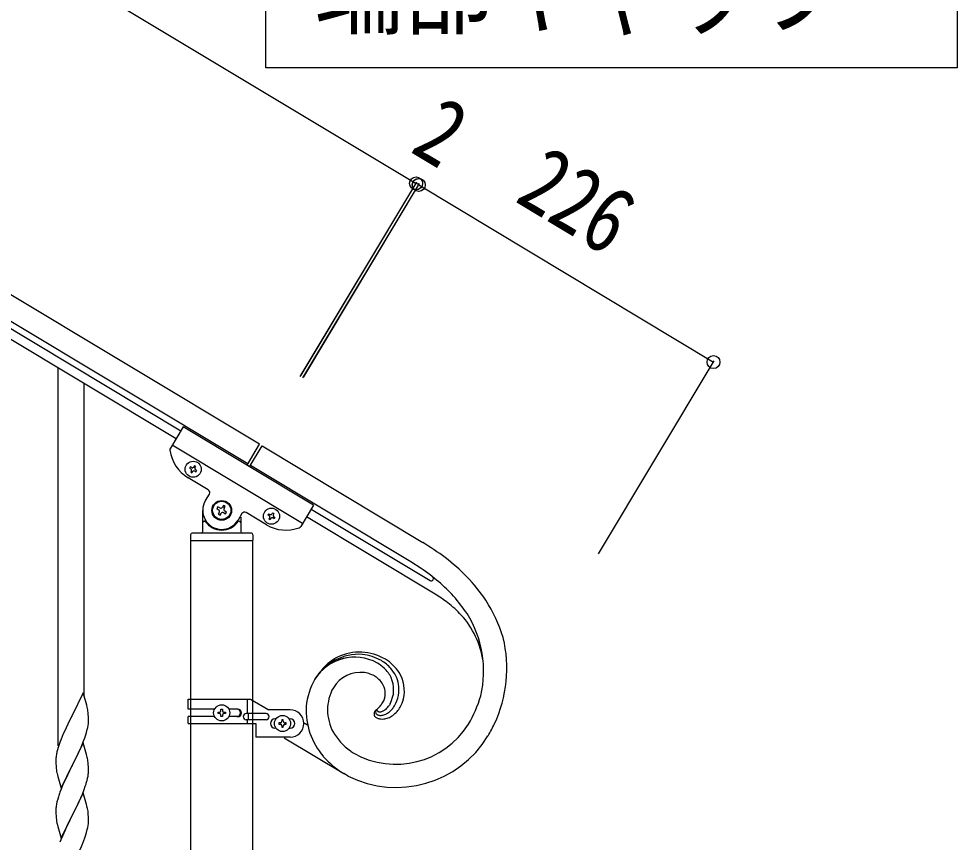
# Model space of a CAD drawing. Units: millimetres, scale not verified. Extents: x -4015 to 4015, y -2862 to 2860.
# Drawn here: x -2653 to -2036, y -1258 to -717 of the extents above; entities that cross this region are included whole.
import ezdxf
from ezdxf.enums import TextEntityAlignment as Align

# ---------------------------------------------------------------- set-up
doc = ezdxf.new("R2010")
doc.units = ezdxf.units.MM
doc.header["$LTSCALE"] = 10
doc.layers.add('0-3_YKK_A1', color=4, linetype='Continuous')
doc.layers.add('0-4_YKK_D', color=6, linetype='Continuous')
doc.styles.add('ＭＳ ゴシック', font='')
doc.styles.get('ＭＳ ゴシック').set_extended_font_data('MS Gothic')

msp = doc.modelspace()

# ---------------------------------------------------------------- linework, layer by layer
at = {"layer": '0-3_YKK_A1'}
for p, q in [((-2494.27, -996.45), (-3440.64, -428.71)), ((-2501.99, -1009.31), (-3448.36, -441.58)), ((-3360.35, -499.04), (-2546.07, -987.54)), ((-3363.44, -504.18), (-2549.15, -992.68)), ((-2626.67, -1194.77), (-2626.67, -946.18)), ((-2609.67, -1161.86), (-2609.67, -956.37)), ((-2544.56, -985.02), (-2552.95, -999.02)), ((-2458.81, -1036.47), (-2544.56, -985.02)), ((-2466.01, -1048.47), (-2551.76, -997.03)), ((-2502.54, -1010.23), (-2494.27, -996.45)), ((-2500.87, -1011.23), (-2492.63, -997.52)), ((-2492.63, -997.52), (-2387.03, -1060.97)), ((-2538.94, -1011.74), (-2539.77, -1011.24)), ((-2536.97, -1014.04), (-2536.14, -1014.54)), ((-2528.01, -1026.44), (-2541.3, -1018.46)), ((-2529.89, -1033.47), (-2527.32, -1029.18)), ((-2458.81, -1036.47), (-2467.2, -1050.46)), ((-2531.67, -1053.9), (-2531.67, -1039.9)), ((-2520.53, -1038.32), (-2521.66, -1037.64)), ((-2517.82, -1041.48), (-2516.68, -1042.16)), ((-2505.88, -1042.04), (-2508.45, -1046.33)), ((-2489.85, -1049.33), (-2503.14, -1041.36)), ((-2460.38, -1039.05), (-2382.23, -1086.01)), ((-2530.67, -1046.9), (-2530.4, -1046.9)), ((-2507.67, -1046.9), (-2507.95, -1046.9)), ((-2506.67, -1044.45), (-2506.67, -1053.9)), ((-2487.99, -1043.43), (-2488.81, -1042.93)), ((-2485.02, -1044.09), (-2484.2, -1044.58)), ((-2378.94, -1094.92), (-2463.44, -1044.15)), ((-2499.67, -1054.9), (-2538.67, -1054.9)), ((-2539.67, -1055.9), (-2539.67, -1059.4)), ((-2539.42, -1833.56), (-2539.42, -1059.9)), ((-2498.92, -1059.9), (-2539.42, -1059.9)), ((-2499.17, -1059.9), (-2539.17, -1059.9)), ((-2498.92, -1059.9), (-2498.92, -1832.77)), ((-2498.67, -1055.9), (-2498.67, -1059.4)), ((-2388.16, -1078.03), (-2394.75, -1073.83)), ((-2380.45, -1083.62), (-2380.55, -1083.53)), ((-2380.35, -1083.72), (-2380.37, -1083.69)), ((-2541.19, -1164), (-2500.32, -1164)), ((-2541.19, -1170.5), (-2541.19, -1164)), ((-2502.22, -1173.5), (-2502.22, -1164)), ((-2500.32, -1164), (-2488.19, -1171)), ((-2523.86, -1170.5), (-2541.19, -1170.5)), ((-2508.6, -1170.5), (-2514.52, -1170.5)), ((-2474.19, -1171), (-2488.19, -1171)), ((-2417.55, -1170.92), (-2417.33, -1170.74)), ((-2408.44, -1166.96), (-2408.96, -1167.87)), ((-2408.44, -1166.96), (-2408.96, -1167.87)), ((-2541.19, -1180), (-2541.19, -1175.5)), ((-2523.87, -1175.5), (-2541.19, -1175.5)), ((-2520.63, -1173.48), (-2521.59, -1173.48)), ((-2517.75, -1172.52), (-2516.79, -1172.52)), ((-2508.6, -1175.5), (-2514.52, -1175.5)), ((-2489.99, -1173.5), (-2503.07, -1173.5)), ((-2489.99, -1177.5), (-2503.07, -1177.5)), ((-2502.22, -1180), (-2502.22, -1177.5)), ((-2501.67, -1177.5), (-2501.67, -1173.5)), ((-2483.56, -1177), (-2484.19, -1177)), ((-2474.82, -1177), (-2474.19, -1177)), ((-2541.19, -1180), (-2496.69, -1180)), ((-2496.69, -1180), (-2496.69, -1189)), ((-2483.56, -1183), (-2484.19, -1183)), ((-2480.63, -1179.52), (-2481.59, -1179.52)), ((-2477.75, -1180.48), (-2476.79, -1180.48)), ((-2474.82, -1183), (-2474.19, -1183)), ((-2462.76, -1181.13), (-2465.4, -1179.54)), ((-2474.19, -1189), (-2496.69, -1189)), ((-2478.16, -1189.37), (-2438.92, -1212.95)), ((-2433.86, -1198.56), (-2432.32, -1199.54)), ((-2436.08, -1214.56), (-2438.92, -1212.95)), ((-2436.08, -1214.56), (-2438.92, -1212.95))]:
    msp.add_line(p, q, dxfattribs=at)
msp.add_lwpolyline([(-2035.63, -546.53), (-2035.63, -749.08), (-2490.19, -749.08), (-2490.19, -546.53)], close=True, dxfattribs=at)
for points in [[(-2539.77, -1011.24), (-2540.26, -1012.07), (-2539.44, -1012.56)], [(-2536.8, -1011.9), (-2536.31, -1011.08), (-2537.13, -1010.59), (-2537.63, -1011.41)], [(-2388.16, -1078.03), (-2394.75, -1073.83), (-2500.35, -1010.38)], [(-2539.11, -1013.88), (-2539.6, -1014.7), (-2538.78, -1015.2), (-2538.28, -1014.37)], [(-2536.14, -1014.54), (-2535.65, -1013.71), (-2536.47, -1013.22)], [(-2521.66, -1037.64), (-2522.34, -1038.77), (-2521.21, -1039.45)], [(-2520.76, -1041.26), (-2521.44, -1042.39), (-2520.31, -1043.07), (-2519.63, -1041.94)], [(-2517.59, -1038.54), (-2516.91, -1037.41), (-2518.04, -1036.73), (-2518.72, -1037.86)], [(-2516.68, -1042.16), (-2516, -1041.03), (-2517.14, -1040.35)], [(-2488.81, -1042.93), (-2488.31, -1042.11), (-2487.49, -1042.6)], [(-2486.17, -1042.27), (-2485.68, -1041.45), (-2484.86, -1041.95), (-2485.35, -1042.77)], [(-2486.83, -1045.24), (-2487.33, -1046.06), (-2488.15, -1045.57), (-2487.66, -1044.74)], [(-2484.2, -1044.58), (-2484.69, -1045.4), (-2485.52, -1044.91)], [(-2610.27, -1159.82), (-2617.5, -1174.68), (-2617.84, -1175.35), (-2620.45, -1180.54), (-2621.55, -1182.84), (-2622.22, -1184.28), (-2623.33, -1186.74), (-2624.8, -1190.27), (-2625.39, -1191.79), (-2626.11, -1193.81), (-2626.75, -1195.79), (-2627.17, -1197.25), (-2627.53, -1198.68), (-2627.82, -1200.06), (-2628.04, -1201.4)], [(-2607.54, -1169.36), (-2607.88, -1167.95), (-2610.27, -1159.82)], [(-2519.67, -1171.56), (-2519.67, -1170.6), (-2518.71, -1170.6), (-2518.71, -1171.56)], [(-2416.86, -1171.72), (-2416.88, -1171.69), (-2416.97, -1171.61)], [(-2416.86, -1171.72), (-2416.88, -1171.69), (-2416.97, -1171.61)], [(-2416.57, -1171.94), (-2416.6, -1171.92), (-2416.64, -1171.89)], [(-2416.57, -1171.94), (-2416.6, -1171.92), (-2416.64, -1171.89)], [(-2627.87, -1210.45), (-2627.73, -1211.44), (-2627.55, -1212.39), (-2627.45, -1212.86), (-2627.24, -1213.8), (-2626.99, -1214.76), (-2624.72, -1222.41), (-2617.5, -1207.55), (-2617.33, -1207.22), (-2615.61, -1203.83), (-2613.22, -1198.91), (-2611.67, -1195.49), (-2611.23, -1194.49), (-2610.19, -1191.96), (-2609.23, -1189.43), (-2608.55, -1187.42), (-2608.09, -1185.94), (-2607.57, -1184.02), (-2607.26, -1182.62), (-2607.02, -1181.27), (-2606.86, -1179.97), (-2606.8, -1179.14), (-2606.78, -1178.35), (-2606.78, -1177.2), (-2606.83, -1175.47), (-2606.89, -1174.23), (-2607, -1172.82)], [(-2521.59, -1173.48), (-2521.59, -1172.52), (-2520.63, -1172.52)], [(-2518.71, -1174.44), (-2518.71, -1175.4), (-2519.67, -1175.4), (-2519.67, -1174.44)], [(-2516.79, -1172.52), (-2516.79, -1173.48), (-2517.75, -1173.48)], [(-2478.71, -1178.56), (-2478.71, -1177.6), (-2479.67, -1177.6), (-2479.67, -1178.56)], [(-2481.59, -1179.52), (-2481.59, -1180.48), (-2480.63, -1180.48)], [(-2479.67, -1181.44), (-2479.67, -1182.4), (-2478.71, -1182.4), (-2478.71, -1181.44)], [(-2476.79, -1180.48), (-2476.79, -1179.52), (-2477.75, -1179.52)], [(-2610.27, -1192.69), (-2617.5, -1207.55), (-2617.84, -1208.22), (-2620.66, -1213.86), (-2622.22, -1217.15), (-2623.33, -1219.61), (-2624.8, -1223.14), (-2625.57, -1225.17)], [(-2607.54, -1202.23), (-2607.76, -1201.29), (-2608.01, -1200.34), (-2610.27, -1192.69)], [(-2628.17, -1202.67), (-2628.21, -1203.49), (-2628.22, -1203.88), (-2628.2, -1205.74), (-2628.17, -1206.75), (-2628.12, -1207.7), (-2628.04, -1208.86)], [(-2606.8, -1212.02), (-2606.78, -1211.22), (-2606.78, -1210.07), (-2606.83, -1208.34), (-2606.89, -1207.1), (-2607, -1205.69)], [(-2607.69, -1217.37), (-2607.36, -1215.95), (-2607.09, -1214.59), (-2606.9, -1213.27)], [(-2627.24, -1246.68), (-2626.99, -1247.63), (-2624.72, -1255.28), (-2617.5, -1240.42), (-2617.33, -1240.09), (-2615.61, -1236.7), (-2614.11, -1233.65), (-2612.99, -1231.3), (-2611.88, -1228.86), (-2610.81, -1226.35), (-2609.61, -1223.31), (-2608.88, -1221.29), (-2608.39, -1219.8)], [(-2610.27, -1225.56), (-2617.5, -1240.42), (-2617.66, -1240.75), (-2620.45, -1246.28), (-2621.77, -1249.06), (-2622.22, -1250.02), (-2623.97, -1253.98), (-2625, -1256.51), (-2625.57, -1258.03)], [(-2607.54, -1235.1), (-2607.76, -1234.16), (-2608.01, -1233.2), (-2610.27, -1225.56)], [(-2626.6, -1228.17), (-2627.04, -1229.64), (-2627.53, -1231.55), (-2627.82, -1232.94), (-2628.04, -1234.27)], [(-2628.17, -1235.54), (-2628.21, -1236.36), (-2628.22, -1236.76), (-2628.2, -1238.62), (-2628.17, -1239.63), (-2628.12, -1240.57), (-2628.02, -1242.01), (-2627.87, -1243.32), (-2627.73, -1244.31)], [(-2627.24, -1279.54), (-2626.92, -1280.74), (-2624.72, -1288.15), (-2617.5, -1273.29), (-2617.33, -1272.96), (-2615.61, -1269.57), (-2614.11, -1266.52), (-2612.99, -1264.17), (-2611.45, -1260.73), (-2610.6, -1258.71), (-2609.23, -1255.17), (-2608.55, -1253.16), (-2608.09, -1251.68), (-2607.57, -1249.76), (-2607.26, -1248.36), (-2607.02, -1247.01), (-2606.86, -1245.71), (-2606.8, -1244.88), (-2606.78, -1244.08), (-2606.78, -1242.94), (-2606.83, -1241.21), (-2606.89, -1239.97), (-2607, -1238.55)]]:
    msp.add_lwpolyline(points, dxfattribs=at)
for centre, radius in [((-2537.95, -1012.89), 5.3), ((-2519.17, -1039.9), 6.5), ((-2519.17, -1039.9), 6), ((-2486.5, -1043.76), 5.3), ((-2519.19, -1173), 5.3), ((-2479.19, -1180), 5.3)]:
    msp.add_circle(centre, radius, dxfattribs=at)
for centre, radius, start, end in [((-2551.24, -1000.04), 2, 149.04, 187.53995), ((-2528.44, -997.03), 25, 187.53995, 239.04), ((-2538.45, -1010.91), 0.96, 239.04, 329.04), ((-2539.93, -1013.38), 0.96, 329.04, 59.04), ((-2537.46, -1014.87), 0.96, 59.04, 149.04), ((-2535.98, -1012.4), 0.96, 149.04, 239.04), ((-2529.04, -1028.15), 2, 329.04, 59.04), ((-2519.17, -1039.9), 12.5, 149.04, 329.04), ((-2521.89, -1040.58), 1.32, 329.04, 59.04), ((-2519.85, -1037.18), 1.32, 239.04, 329.04), ((-2518.49, -1042.62), 1.32, 59.04, 149.04), ((-2516.46, -1039.22), 1.32, 149.04, 239.04), ((-2504.17, -1043.07), 2, 59.04, 149.04), ((-2487, -1041.78), 0.96, 239.04, 329.04), ((-2530.67, -1047.9), 1, 90, 180), ((-2530.4, -1047.4), 0.5, 33.74899, 90), ((-2519.17, -1039.9), 13, 213.74899, 326.25101), ((-2507.95, -1047.4), 0.5, 90, 146.25101), ((-2507.67, -1047.9), 1, 0, 90), ((-2488.48, -1044.25), 0.96, 329.04, 59.04), ((-2486.01, -1045.73), 0.96, 59.04, 149.04), ((-2484.53, -1043.26), 0.96, 149.04, 239.04), ((-2538.67, -1055.9), 1, 90, 180), ((-2532.67, -1053.9), 1, 270, 0), ((-2505.67, -1053.9), 1, 180, 270), ((-2499.67, -1055.9), 1, 0, 90), ((-2476.99, -1027.89), 25, 239.04, 290.54005), ((-2468.92, -1049.43), 2, 290.54005, 329.04), ((-2539.17, -1059.4), 0.5, 180, 270), ((-2499.17, -1059.4), 0.5, 270, 0), ((-2504.63, -1250.5), 223.06, 53.5976, 58.18065), ((-2504.63, -1250.5), 223.06, 53.59763, 58.18069), ((-2470.17, -1196.18), 158.94, 45.10192, 51.97535), ((-2470.17, -1196.18), 158.94, 45.10192, 51.97535), ((-2493, -1228.54), 183.43, 50.55635, 55.1394), ((-2493, -1228.54), 183.43, 50.55635, 55.1394), ((-2381.46, -1084.72), 1.5, 238.99996, 329.00004), ((-2382.22, -1085.51), 2.6, 44.48719, 46.77895), ((-2382.95, -1085.94), 3.42, 38.22844, 40.52019), ((-2381.97, -1085.07), 2.12, 31.53618, 36.11923), ((-2381.48, -1084.72), 1.52, 329.41696, 29.85526), ((-2448, -1169.34), 124.33, 34.44534, 43.60778), ((-2448, -1169.34), 124.33, 34.44553, 43.60797), ((-2488.94, -1212.96), 168.96, 43.67959, 48.26264), ((-2488.94, -1212.96), 168.96, 43.67959, 48.26264), ((-2445.72, -1202.02), 126.22, 53.47108, 58.05414), ((-2458.04, -1175.97), 121.18, 34.24433, 41.11776), ((-2458.04, -1175.97), 121.18, 34.24462, 41.11805), ((-2433.58, -1178.73), 100.36, 44.25204, 51.12548), ((-2427.02, -1151.54), 97, 16.76863, 32.78532), ((-2427.02, -1151.54), 97, 16.76863, 32.78532), ((-2405.01, -1147.84), 58.38, 8.82986, 42.09831), ((-2418.21, -1145.57), 71.2, 346.82765, 32.06738), ((-2418.21, -1145.57), 71.2, 346.82765, 32.06738), ((-2417.81, -1143.81), 86.08, 335.01865, 13.61083), ((-2417.81, -1143.81), 86.08, 335.01865, 13.61083), ((-2428.83, -1168.66), 34.16, 86.46927, 149.03825), ((-2428.6, -1166.57), 33.47, 59.37805, 115.52303), ((-2430.61, -1167.53), 33.2, 60.43891, 83.28128), ((-2431.8, -1167.35), 30.95, 61.09958, 148.30522), ((-2431.81, -1167.17), 30.8, 60.91106, 148.11669), ((-2424.72, -1170.13), 38.4, 118.4481, 136.74378), ((-2435.75, -1170.04), 35.28, 48.43084, 57.59328), ((-2435.75, -1170.04), 35.28, 48.43063, 57.59307), ((-2429.52, -1163.55), 29.21, 42.44077, 58.45746), ((-2426.51, -1162.18), 28.63, 33.38854, 58.49774), ((-2411.1, -1180.27), 55.31, 138.75981, 147.92225), ((-2427.73, -1167.63), 21.24, 83.57262, 148.26126), ((-2428.31, -1166.16), 19.83, 61.29684, 84.13921), ((-2429, -1160.72), 23.86, 27.40834, 45.70403), ((-2429, -1160.72), 23.86, 27.40892, 45.7046), ((-2424.88, -1158.62), 22.46, 11.51288, 41.14053), ((-2423.24, -1158.95), 24.15, 348.2314, 31.26327), ((-2420.51, -1172.61), 43.29, 149.90929, 175.01848), ((-2420.51, -1172.61), 43.29, 149.90929, 175.01848), ((-2435.98, -1175.52), 31.8, 52.69509, 57.27814), ((-2435.98, -1175.52), 31.8, 52.69477, 57.27782), ((-2428.66, -1164.33), 18.49, 35.97942, 49.71395), ((-2428.66, -1164.33), 18.49, 35.98015, 49.71467), ((-2423.79, -1160.25), 12.16, 339.91184, 33.89477), ((-2423.79, -1160.25), 12.16, 339.9102, 33.89313), ((-2425.86, -1157.71), 19.72, 332.02853, 23.83958), ((-2425.86, -1157.71), 19.72, 332.02969, 23.84075), ((-2419.46, -1171.14), 30.15, 150.85614, 209.15301), ((-2424.6, -1157.34), 21.96, 329.81279, 8.40497), ((-2429.73, -1156.57), 19.04, 326.49108, 335.65352), ((-2429.72, -1156.57), 19.04, 326.48731, 335.64975), ((-2422.94, -1157.37), 24.22, 330.68111, 344.41563), ((-2430.48, -1137.52), 85.14, 329.69633, 343.43085), ((-2430.48, -1137.52), 85.14, 329.69633, 343.43085), ((-2649.01, -1178.07), 42.37, 9.56725, 11.859), ((-2651.86, -1177.67), 45.12, 6.17603, 8.46779), ((-2520.63, -1171.56), 0.96, 270, 0), ((-2517.75, -1171.56), 0.96, 180, 270), ((-2509.35, -1173), 2.5, 270, 90), ((-2508.6, -1173), 2.5, 270, 90), ((-2474.19, -1180), 9, 270, 90), ((-2416.55, -1171.07), 47.13, 177.2936, 220.32547), ((-2416.55, -1171.07), 47.13, 177.2936, 220.32547), ((-2414.14, -1174.7), 5.15, 151.23692, 158.11035), ((-2412.65, -1175.93), 7.06, 143.72448, 148.30753), ((-2412.31, -1176.57), 7.72, 136.78223, 141.36528), ((-2416.42, -1172.35), 1.77, 154.5652, 208.54813), ((-2415.29, -1173), 3.07, 145.78126, 152.65469), ((-2408.57, -1180.79), 13.34, 132.26564, 134.5574), ((-2414.76, -1173.55), 3.82, 136.53729, 143.41072), ((-2412.71, -1175.88), 6.92, 131.90873, 134.20048), ((-2417.14, -1170.91), 0.253, 138.24243, 196.5393), ((-2417.13, -1170.91), 0.262, 138.88999, 199.3283), ((-2416.49, -1170.76), 0.923, 193.81749, 202.97993), ((-2416.35, -1170.7), 1.07, 195.81492, 202.68835), ((-2415.81, -1170.36), 1.71, 206.40021, 213.27364), ((-2415.81, -1170.36), 1.71, 206.40021, 213.27364), ((-2438.8, -1145.43), 33.19, 310.30699, 314.89005), ((-2438.8, -1145.43), 33.19, 310.31114, 314.89419), ((-2415.06, -1169.76), 2.67, 215.24644, 219.82949), ((-2415.38, -1170.01), 2.26, 214.62471, 219.20776), ((-2414.87, -1169.5), 2.98, 220.63098, 225.21404), ((-2413.28, -1168.01), 5.15, 222.09197, 224.38373), ((-2412.34, -1166.31), 7.04, 230.10361, 232.39536), ((-2412.34, -1166.31), 7.04, 230.09812, 232.38988), ((-2412.79, -1166.4), 6.71, 235.7188, 238.01056), ((-2412.79, -1166.4), 6.71, 235.7188, 238.01056), ((-2415.35, -1170.41), 1.95, 239.32292, 241.61468), ((-2415.34, -1170.41), 1.96, 239.31917, 241.61092), ((-2415.11, -1169.65), 2.73, 244.69223, 251.56566), ((-2415.1, -1169.65), 2.73, 244.69223, 251.56566), ((-2415.1, -1169.05), 3.31, 254.74659, 259.32964), ((-2415.1, -1169.05), 3.31, 254.7332, 259.31625), ((-2437.79, -1148.9), 30.07, 318.1942, 322.77726), ((-2437.79, -1148.9), 30.07, 318.1942, 322.77726), ((-2415.89, -1165.09), 7.31, 278.57325, 283.15631), ((-2415.89, -1165.09), 7.31, 278.57325, 283.15631), ((-2416.88, -1162.88), 9.69, 285.8537, 290.43675), ((-2416.88, -1162.89), 9.69, 285.86489, 290.44794), ((-2418.51, -1160.46), 12.55, 293.56011, 298.14316), ((-2418.51, -1160.46), 12.55, 293.55055, 298.1336), ((-2418.29, -1161.99), 11.11, 300.84784, 310.01028), ((-2418.29, -1161.99), 11.11, 300.84784, 310.01028), ((-2419.38, -1161.43), 12.25, 312.25672, 328.27341), ((-2419.38, -1161.43), 12.25, 312.2534, 328.2701), ((-2419.82, -1159.57), 16.77, 309.64168, 318.80412), ((-2424.92, -1156.27), 22.79, 321.01277, 327.8862), ((-2418.25, -1159.2), 19.3, 306.46763, 317.91725), ((-2421.03, -1157.51), 22.51, 319.45346, 328.6159), ((-2520.63, -1174.44), 0.96, 0, 90), ((-2517.75, -1174.44), 0.96, 90, 180), ((-2503.07, -1175.5), 2, 90, 270), ((-2489.99, -1175.5), 2, 270, 90), ((-2484.19, -1180), 3, 90, 270), ((-2474.19, -1180), 3, 270, 90), ((-2416.43, -1173.67), 2.65, 160.24343, 212.05449), ((-2414.95, -1172.37), 4.6, 216.091, 222.96444), ((-2415.22, -1172.23), 4.51, 226.5118, 237.96142), ((-2415.67, -1171.76), 2.71, 211.98035, 218.85378), ((-2414.47, -1170.5), 4.44, 221.70227, 226.28532), ((-2412.39, -1166.79), 10.63, 240.62028, 245.20333), ((-2412.51, -1167.79), 7.77, 229.71881, 232.01056), ((-2412.51, -1166.96), 8.44, 235.47807, 237.76982), ((-2413.6, -1167.9), 7.07, 241.1709, 245.75395), ((-2413.18, -1166.98), 10.15, 248.79627, 260.24589), ((-2414.54, -1169.06), 5.65, 249.58255, 258.74499), ((-2414.79, -1165.29), 7.08, 262.48229, 264.77404), ((-2414.78, -1165.28), 7.08, 262.46543, 264.75719), ((-2414.57, -1167.91), 6.77, 260.94168, 267.81511), ((-2415.22, -1164.76), 7.58, 268.39636, 270.68811), ((-2415.22, -1164.76), 7.58, 268.37715, 270.66891), ((-2415.66, -1164.26), 8.1, 273.76187, 276.05362), ((-2415.66, -1164.26), 8.1, 273.76187, 276.05362), ((-2413.6, -1165.94), 11.12, 263.29813, 274.74775), ((-2414.82, -1165.89), 8.78, 269.8992, 276.77263), ((-2415.24, -1165.17), 9.55, 278.75901, 285.63244), ((-2414.12, -1164.55), 12.56, 276.56601, 290.30053), ((-2417.03, -1161.07), 14, 288.18823, 295.06166), ((-2418.06, -1160.75), 14.74, 298.14529, 307.30773), ((-2416.25, -1160.66), 16.95, 292.509, 303.95862), ((-2480.63, -1178.56), 0.96, 270, 0), ((-2480.63, -1181.44), 0.96, 0, 90), ((-2477.75, -1178.56), 0.96, 180, 270), ((-2477.75, -1181.44), 0.96, 90, 180), ((-2404.66, -1150.45), 56.35, 240.59162, 327.79726), ((-2404.66, -1150.45), 56.35, 240.59141, 327.79705), ((-2542.93, -1075.73), 228.42, 330.50168, 332.79343), ((-2542.93, -1075.73), 228.42, 330.50168, 332.79343), ((-2411.38, -1165.65), 39.87, 209.25957, 234.36876), ((-2404.43, -1151.4), 70.65, 243.38243, 328.60556), ((-2404.43, -1151.4), 70.65, 243.38243, 328.60556), ((-2596.23, -1205.29), 32.04, 173.03232, 175.32407), ((-2649.01, -1210.94), 42.37, 9.56725, 11.859), ((-2405.27, -1159.03), 63.56, 222.0198, 238.03649), ((-2405.27, -1159.03), 63.56, 222.0198, 238.03649), ((-2396.56, -1141.74), 67.97, 235.95691, 238.24866), ((-2588.21, -1205.41), 39.98, 184.9569, 187.24866), ((-2651.86, -1210.54), 45.12, 6.17603, 8.46779), ((-2638.22, -1210.02), 31.49, 354.07159, 356.36334), ((-2668.79, -1201.09), 63.23, 342.78424, 345.07599), ((-2550.97, -1252.42), 79.42, 159.93435, 162.22611), ((-2596.23, -1238.16), 32.04, 173.03232, 175.32407), ((-2649.13, -1243.81), 42.49, 9.53591, 11.82766), ((-2651.73, -1243.41), 45, 6.19632, 8.48807), ((-2568.36, -1233.25), 60.39, 190.55951, 192.85127)]:
    msp.add_arc(centre, radius, start, end, dxfattribs=at)
at = {"layer": '0-4_YKK_D'}
for p, q in [((-3407.71, -215.29), (-2391.41, -824.98)), ((-2467.52, -951.86), (-2390.87, -824.08)), ((-2467.01, -951), (-2390.9, -824.13)), ((-2465.81, -952.89), (-2389.16, -825.11)), ((-2465.29, -952.03), (-2389.07, -825.17)), ((-2389.67, -825.97), (-2391.39, -824.94)), ((-2389.58, -826.03), (-2195.86, -942.42)), ((-2271.57, -1068.43), (-2195.35, -941.57))]:
    msp.add_line(p, q, dxfattribs=at)
for centre in [(-2391.41, -824.98), (-2391.39, -824.94), (-2389.67, -825.97), (-2389.58, -826.03), (-2195.86, -942.42)]:
    msp.add_circle(centre, 4.25, dxfattribs=at)

# ---------------------------------------------------------------- texts
at = {"layer": '0-3_YKK_A1', "style": 'ＭＳ ゴシック', "width": 0.9}
msp.add_text('端部キャップ', height=47.42, dxfattribs=at).set_placement((-2458.06, -736.14), align=Align.BOTTOM_LEFT)
at = {"layer": '0-4_YKK_D', "style": 'ＭＳ ゴシック', "width": 0.8}
for s, rotation, p in [('2', 329.041, (-2402.97, -815.08)), ('226', 329, (-2334.2, -847.64))]:
    msp.add_text(s, height=43.99, rotation=rotation, dxfattribs=at).set_placement(p, align=Align.BOTTOM_LEFT)

doc.saveas('drawing.dxf')
